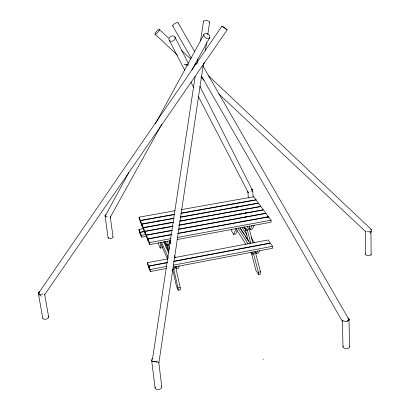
<?xml version="1.0" encoding="UTF-8"?>
<svg xmlns="http://www.w3.org/2000/svg" width="410" height="410" viewBox="0 0 410 410"><rect width="100%" height="100%" fill="white"/><g stroke="black" fill="none" stroke-linecap="round" stroke-linejoin="round"><path stroke-width="0.61" d="M158.419 362.399L158.952 362.409L203.468 63.54M205.446 50.245L206.578 42.645M207.803 34.414L209.597 22.386A3.101 1.302 8.8 0 0 206.445 20.536A3.101 1.302 8.8 0 0 203.519 21.694M152.428 359.519L195.17 76.444M197.272 62.51L197.845 58.712M200.526 40.979L203.488 21.351M162.493 246.471L162.227 247.707L160.208 248.081L161.109 243.76M169.622 240.911L168.782 244.601L166.593 245.006L167.413 241.321M174.757 266.905L174.178 269.073L172.523 269.385M179.196 266.059L178.575 268.232L176.377 268.647L176.976 266.479M237.18 230.62L235.637 234.069L233.685 234.433L236.216 228.683M243.96 227.16L246.01 230.287L247.773 226.489M249.905 226.1L248.117 229.897L246.01 230.287M249.183 227.95L250.223 229.508L252.037 225.705M254.164 225.31L252.329 229.118L250.223 229.508M202.648 65.472L349.156 319.913L348.454 320.492M250.751 252.058L252.104 254.19L253.277 251.945M255.42 251.535L254.231 253.785L252.104 254.19M255.327 251.781L256.352 253.38L257.562 251.13M259.699 250.72L258.474 252.97L256.352 253.38M105.575 215.327L128.796 172.636M155.375 123.769L203.954 34.46M161.786 124.24L110.075 217.607A2.521 2.071 27.5 0 0 110.239 216.526M191.818 70.007L209.782 37.582M209.413 22.694L209.597 22.386M38.642 293.053L221.964 26.184L223.706 27.157L227.207 29.817L44.459 295.005M204.405 62.617L204.2 62.873L204.144 62.581M227.207 29.817L221.964 26.184M346.952 321.23L349.002 319.369A3.341 1.824 1 0 0 347.731 318.104M39.068 292.176L38.33 293.386L42.809 318.237M203.575 63.668L203.913 63.652L203.534 63.755M348.669 320.051L349.156 319.913M197.333 63.376L195.124 63.842M180.195 287.487L180.436 289.778L178.227 290.208L177.981 287.922L180.195 287.487L175.562 266.869M260.493 271.804L260.637 274.07L258.51 274.485L258.361 272.219L260.493 271.804L255.163 251.458M166.988 262.789L148.82 266.228L150.096 269.56L166.414 266.454M173.322 265.142L272.496 246.297L272.609 248.26L173.092 267.223M148.82 266.228L149.055 268.217L150.337 271.553L166.368 268.499M147.462 262.707L148.722 265.982L148.963 267.971L147.702 264.681L147.462 262.707L168.202 258.802M174.486 257.618L268.114 239.973L270.21 242.997L173.773 261.242M148.722 265.982L167.511 262.431M173.881 261.488L270.369 243.227L272.496 246.297M172.226 230.533L146.416 235.243L147.866 238.794L171.728 234.428M178.007 233.275L268.437 216.711L268.494 217.695M170.724 240.706L149.65 244.596L148.21 241.054L147.974 239.056L171.846 234.679M177.504 233.644L268.611 216.951L271.005 220.206L271.118 222.184L177.161 239.522M147.974 239.056L149.409 242.587L170.832 238.64M177.13 237.482L271.005 220.206M172.948 222.476L143.392 227.811L144.791 231.245L173.01 226.125M178.652 225.1L263.317 209.746L260.991 206.584L179.867 221.226M143.341 228.621L138.934 229.421L140.035 232.219L144.448 231.419M163.682 227.924L165.83 227.535M241.633 213.784L243.704 213.41M146.39 236.247L141.47 237.144L140.348 234.294L140.117 232.429L144.51 231.629M144.889 231.491L146.314 234.986L146.554 236.97L145.13 233.464L144.889 231.491L173.128 226.371M178.775 225.346L263.486 209.976L265.854 213.2L178.401 229.139M140.117 232.429L141.24 235.263L145.632 234.464M146.314 234.986L172.108 230.282M165.399 231.645L167.562 231.25M244.027 217.31L246.113 216.931M178.524 229.385L266.029 213.436L268.437 216.711M174.414 214.579L140.471 220.647L141.819 223.957L173.953 218.187M180.251 217.054L258.377 203.022L253.759 196.738L181.281 209.643M141.922 224.198L143.29 227.565L143.531 229.523L142.157 226.141L141.922 224.198L174.071 218.422M180.374 217.29L258.541 203.242L260.827 206.353L179.744 220.99M143.29 227.565L173.461 222.123M139.051 217.162L140.379 220.411L140.615 222.338L139.287 219.073L139.051 217.162L174.978 210.766M140.379 220.411L174.301 214.348M181.21 213.113L255.968 199.742M180.702 213.456L256.132 199.962M194.724 64.636L196.308 64.37M152.387 361.179L154.119 361.231M188.323 65.134L186.012 64.99M188.359 64.421L186.104 64.283M153.232 361.482L158.952 362.409M155.103 34.199L177.53 55.227M200.885 77.136L204.154 80.201M218.638 93.782L365.797 231.793M159.275 29.402L168.592 38.191M181.635 50.497L190.486 58.845M208.654 75.983L371.24 229.364M169.192 40.19L169.607 40.713A3.295 2.552 -27.8 0 0 174.891 39.314A3.295 2.552 -27.8 0 0 172.185 35.931A3.295 2.552 -27.8 0 0 169.192 40.19L184.787 70.294M198.327 96.422L248.383 192.838M267.176 216.798L267.863 217.736M243.104 209.141L243.827 210.192M245.329 212.395L245.959 213.313M236.678 206.414L237.385 207.465M234.669 206.814L235.376 207.88M239.271 213.728L239.983 214.794M243.878 220.641L244.585 221.707M243.981 226.771L245.375 228.898M250.966 237.416L254.456 242.735M242.233 227.57L247.107 235.068M240.204 227.945L250.233 243.494M239.911 227.868L244.365 234.776M245.047 235.842L247.789 240.091M238.241 228.431L248.152 243.929M235.899 228.611L246.026 244.596M258.51 274.485L255.927 270.359L251.268 252.452M233.685 234.433L231.537 230.933L231.414 229.359M178.068 22.791L194.668 51.614M172.702 25.871L191.173 58.041M201.684 76.342L342.447 321.476M263.025 359.165L263.246 359.585M190.968 82.22L193.617 87.335M174.973 37.033L188.251 63.304M199.803 86.151L252.35 190.091A2.439 2.137 -26.7 0 1 252.58 191.183M166.009 222.968L166.547 224.111M169.632 241.285L170.432 243.033M174.465 255.614L175.516 257.936M158.081 220.647L158.573 221.743M167.101 244.406L167.88 246.149M165.035 241.505L166.593 245.006M164.318 241.48L168.679 251.309M175.608 266.915L176.377 268.647M163.703 241.89L168.587 252.939M161.601 242.274L168.213 257.424M160.166 242.248L167.454 259.058M178.227 290.208L176.356 285.857L172.63 269.16M160.208 248.081L158.649 244.401L158.465 242.817M38.33 293.365L39.34 294.247A3.034 1.461 -11.7 0 0 42.973 293.791M39.298 294.231L38.642 292.555A3.034 1.461 -11.7 0 1 39.657 291.843M249.019 228.032L252.898 242.828M247.245 229.651L250.792 243.222M253.529 253.713L258.361 272.219M244.847 227.76L248.378 241.341M169.668 240.624L170.365 243.75M168.305 244.632L169.268 248.962M173.696 268.75L177.981 287.922M167.111 244.416L168.766 251.837M203.939 62.827L204.016 63.222M44.613 294.113L48.682 317.089M105.032 215.86L108.112 237.877M110.28 216.864L113.042 236.985M151.623 360.308L155.118 388.101M140.471 220.647L140.712 222.579L142.06 225.9L141.819 223.957M141.24 235.263L141.47 237.144M140.035 232.219L140.266 234.089L139.164 231.276L138.934 229.421M144.791 231.245L145.027 233.213L143.628 229.769L143.392 227.811M158.752 362.05L161.755 386.661M149.409 242.587L149.65 244.596M147.866 238.794L148.107 240.793L146.657 237.226L146.416 235.243M150.096 269.56L150.337 271.553M247.901 191.67L248.332 198.02M252.693 190.086L253.149 197.072M342.406 320.968L342.991 346.896M349.52 346.537L349.002 319.329L349.002 319.805A3.341 1.824 1 0 1 346.107 321.337A3.341 1.824 1 0 1 342.596 320.169M365.397 230.979L365.628 254.195M370.968 231.301L371.132 254.554M157.235 360.918A3.454 2.009 -8.6 0 1 156.487 361.282L155.631 361.533A3.454 2.009 -8.6 0 1 151.905 360.79A3.454 2.009 -8.6 0 1 152.771 358.294M251.417 189.287A2.445 1.015 -3.7 0 1 252.683 190.219A2.445 1.015 -3.7 0 1 250.946 191.178M370.435 231.286A2.803 1.271 0.4 0 1 367.145 231.691M41.456 296.143A2.972 1.261 33.4 0 1 39.56 294.877M38.776 293.873A2.972 1.261 33.4 0 1 38.837 292.791M248.06 192.413A2.439 2.137 -26.7 0 1 247.865 191.89M251.545 189.312A2.439 2.137 -26.7 0 1 252.012 189.651M105.575 216.972A2.521 2.071 27.5 0 1 105.411 216.403M370.332 229.226A2.762 1.558 -45.6 0 1 371.511 231.143L371.209 231.732A2.762 1.558 -45.6 0 1 369.717 233.239M173.276 26.112A3.095 0.989 -30.4 0 1 174.619 23.636A3.095 0.989 -30.4 0 1 178.083 23.073M186.078 64.636A10.255 2.706 -6.4 0 1 184.259 64.303M48.18 316.412A2.993 1.522 -12.2 0 1 46.335 319.088A2.993 1.522 -12.2 0 1 42.86 317.827M161.473 386.174A3.403 2.076 -8.9 0 1 158.634 389.459A3.403 2.076 -8.9 0 1 155.252 387.009M349.299 346.055A3.29 1.891 1.5 0 1 346.24 348.613A3.29 1.891 1.5 0 1 343.226 345.932M370.917 253.877A2.773 1.322 0.8 0 1 368.426 255.702A2.773 1.322 0.8 0 1 365.807 253.862M107.21 216.531A2.537 1.071 -8.2 0 1 105.098 215.993A2.537 1.071 -8.2 0 1 105.99 214.748M112.868 236.719A2.511 1.117 -8.4 0 1 110.597 238.558A2.511 1.117 -8.4 0 1 108.276 237.277M158.957 30.863L158.537 31.478A3.193 0.825 -47.5 0 1 154.995 34.112A3.193 0.825 -47.5 0 1 157.701 30.176A3.193 0.825 -47.5 0 1 158.957 30.863M207.834 34.045L207.05 33.707A3.306 2.204 29.8 0 0 204.006 36.106A3.306 2.204 29.8 0 0 209.095 38.279A3.306 2.204 29.8 0 0 207.834 34.045"/></g></svg>
